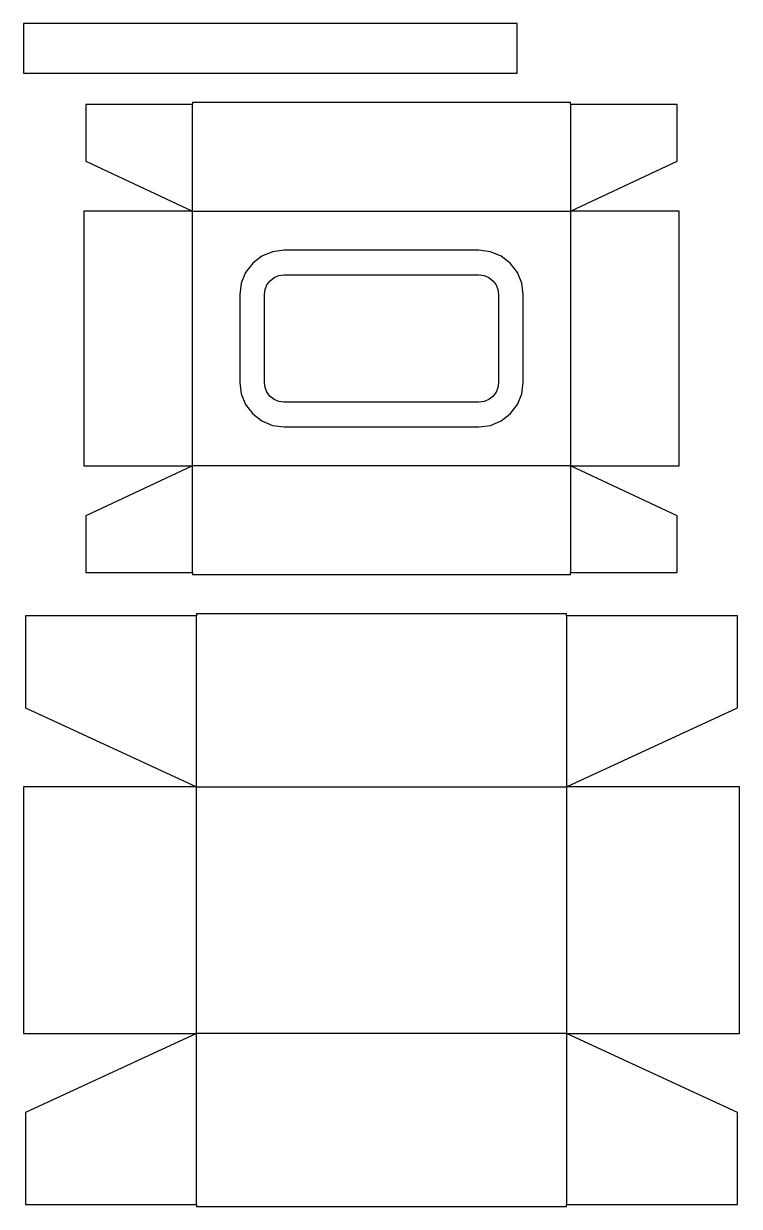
# Model space of a CAD drawing. Header units: millimetres. Extents: x 5 to 150, y 5 to 245.
import ezdxf

# ---------------------------------------------------------------- set-up
doc = ezdxf.new("R2010")
doc.units = ezdxf.units.MM
for name, color, linetype in [('CREASE', 5, 'CONTINUOUS'), ('CUT', 1, 'CONTINUOUS'), ('ENGRAVE', 7, 'CONTINUOUS'), ('FILM', 3, 'CONTINUOUS')]:
    doc.layers.add(name, color=color, linetype=linetype)

msp = doc.modelspace()

# ---------------------------------------------------------------- linework, layer by layer
at = {"layer": 'CREASE'}
for points in [[(39.22, 206.56), (39.22, 228.16)], [(115.78, 228.16), (115.78, 206.56)], [(39.22, 206.56), (115.78, 206.56)], [(39.22, 155), (39.22, 206.56)], [(115.78, 206.56), (115.78, 155)], [(115.78, 155), (39.22, 155)], [(39.22, 133.4), (39.22, 155)], [(115.78, 155), (115.78, 133.4)], [(40, 90), (40, 124.6)], [(115, 124.6), (115, 90)], [(40, 90), (115, 90)], [(40, 40), (40, 90)], [(115, 90), (115, 40)], [(115, 40), (40, 40)], [(40, 5.4), (40, 40)], [(115, 40), (115, 5.4)]]:
    msp.add_lwpolyline(points, dxfattribs=at)
at = {"layer": 'CUT'}
for points in [[(39.22, 133), (115.78, 133), (115.78, 133.4), (137.38, 133.4), (137.38, 144.88), (115.78, 155), (137.78, 155), (137.78, 206.56), (115.78, 206.56), (137.38, 216.68), (137.38, 228.16), (115.78, 228.16), (115.78, 228.56), (39.22, 228.56), (39.22, 228.16), (17.62, 228.16), (17.62, 216.68), (39.22, 206.56), (17.22, 206.56), (17.22, 155), (39.22, 155), (17.62, 144.88), (17.62, 133.4), (39.22, 133.4)], [(57.766, 167.89), (56.731, 168.026), (55.766, 168.426), (54.938, 169.062), (54.302, 169.89), (53.903, 170.855), (53.766, 171.89), (53.766, 189.67), (53.903, 190.705), (54.302, 191.67), (54.938, 192.498), (55.766, 193.134), (56.731, 193.534), (57.766, 193.67), (97.234, 193.67), (98.269, 193.534), (99.234, 193.134), (100.062, 192.498), (100.698, 191.67), (101.097, 190.705), (101.234, 189.67), (101.234, 171.89), (101.097, 170.855), (100.698, 169.89), (100.062, 169.062), (99.234, 168.426), (98.269, 168.026), (97.234, 167.89)], [(40, 5), (115, 5), (115, 5.4), (149.6, 5.4), (149.6, 24.03), (115, 40), (150, 40), (150, 90), (115, 90), (149.6, 105.97), (149.6, 124.6), (115, 124.6), (115, 125), (40, 125), (40, 124.6), (5.4, 124.6), (5.4, 105.97), (40, 90), (5, 90), (5, 40), (40, 40), (5.4, 24.03), (5.4, 5.4), (40, 5.4)]]:
    msp.add_lwpolyline(points, close=True, dxfattribs=at)
at = {"layer": 'ENGRAVE'}
msp.add_lwpolyline([(5, 234.56), (105, 234.56), (105, 244.56), (5, 244.56)], close=True, dxfattribs=at)
at = {"layer": 'FILM'}
msp.add_lwpolyline([(97.234, 162.89), (99.563, 163.197), (101.734, 164.096), (103.598, 165.526), (105.028, 167.39), (105.927, 169.561), (106.234, 171.89), (106.234, 189.67), (105.927, 191.999), (105.028, 194.17), (103.598, 196.034), (101.734, 197.464), (99.563, 198.363), (97.234, 198.67), (57.766, 198.67), (55.437, 198.363), (53.266, 197.464), (51.402, 196.034), (49.972, 194.17), (49.073, 191.999), (48.766, 189.67), (48.766, 171.89), (49.073, 169.561), (49.972, 167.39), (51.402, 165.526), (53.266, 164.096), (55.437, 163.197), (57.766, 162.89)], close=True, dxfattribs=at)

doc.saveas('drawing.dxf')
